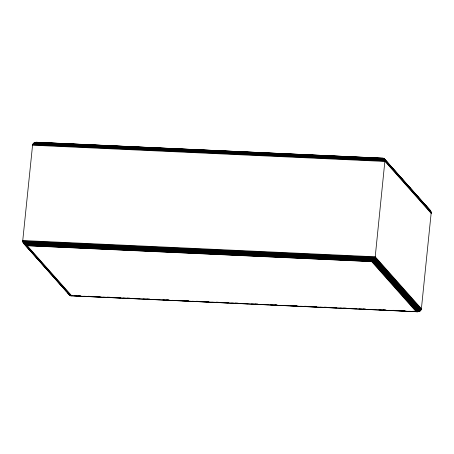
<?xml version="1.0" encoding="UTF-8"?>
<svg xmlns="http://www.w3.org/2000/svg" width="454" height="454" viewBox="0 0 454 454"><rect width="100%" height="100%" fill="white"/><g stroke="black" fill="none" stroke-linecap="round" stroke-linejoin="round"><path stroke-width="0.68" d="M22.7 241.051L32.563 145.195L33.431 143.351L35.384 142.323L383.165 158.202L384.186 158.599L384.998 159.984L375.225 256.782L374.017 259.858L371.695 261.618L27.217 245.727C25.021 245.183 22.904 243.418 22.7 241.051L375.146 257.31L421.34 309.322L420.171 310.996L417.391 311.79L70.835 295.798L69.814 295.401L69.002 294.016M421.34 309.322L431.226 212.404L430.142 210.298L384.186 158.599L34.816 142.482M371.695 261.618L416.102 311.614L417.391 311.79L372.513 261.266L25.957 245.279L70.835 295.798L71.624 295.719L27.217 245.727M382.779 158.202L384.578 159.785M35.98 142.233L383.534 158.264L384.476 159.326M35.384 142.323L383.874 158.401L430.523 210.792M34.294 142.709L384.453 158.866M33.829 143.004L384.686 159.189M33.431 143.351L384.867 159.564L430.835 211.314M33.097 143.753L384.998 159.984L431.073 211.853M32.836 144.196L385.077 160.449L431.226 212.404M32.66 144.678L385.1 160.943L431.3 212.949M32.563 145.195L385.077 161.454L431.289 213.482M22.711 240.518L375.225 256.782L421.437 308.805M22.774 241.596L375.01 257.849L421.164 309.804M23.165 242.686L374.601 258.899L420.569 310.649M23.858 243.702L374.017 259.858L419.706 311.291L418.287 311.223M24.306 244.167L373.676 260.284L419.184 311.518M25.367 244.961L372.916 260.999L418.021 311.767L70.466 295.736L24.811 244.263M71.233 295.463L69.814 295.401L23.477 243.208L374.329 259.393L420.171 310.996M78.304 295.792L80.426 295.889M88.201 296.246L90.323 296.343M98.104 296.706L100.226 296.803M107.297 297.126L110.129 297.256M117.2 297.586L120.026 297.716M127.103 298.04L129.929 298.17M137 298.499L139.832 298.63M146.903 298.953L149.729 299.084M156.806 299.413L158.928 299.509M166.703 299.867L168.826 299.963M176.606 300.327L179.438 300.457M186.509 300.781L188.631 300.877M196.406 301.24L198.529 301.337M206.309 301.694L208.431 301.791M216.212 302.154L218.334 302.25M225.405 302.574L228.231 302.704M235.308 303.034L238.134 303.164M245.205 303.488L247.328 303.59M255.108 303.947L257.934 304.078M265.011 304.401L267.837 304.532M274.908 304.861L277.031 304.957M284.811 305.315L286.934 305.417M294.714 305.775L296.837 305.871M304.611 306.229L306.734 306.331M314.514 306.688L316.637 306.785M324.417 307.142L326.539 307.245M334.32 307.602L336.437 307.699M343.513 308.028L346.34 308.158M353.411 308.482L356.242 308.612M363.314 308.941L365.436 309.038M373.216 309.395L375.339 309.492M383.114 309.849L385.945 309.98M393.016 310.309L395.139 310.405M402.919 310.763L405.042 310.865M412.817 311.223L414.939 311.319M74.377 295.798L80.75 296.087M83.581 296.218L89.96 296.513M93.501 296.678L99.874 296.973M103.416 297.137L109.789 297.427M113.33 297.591L120.418 297.92M123.25 298.051L129.623 298.346M133.164 298.505L139.543 298.8M143.084 298.965L149.457 299.26M152.998 299.424L159.371 299.719M162.912 299.878L169.291 300.173M172.123 300.304L179.205 300.633M182.037 300.764L188.416 301.059M191.957 301.218L198.33 301.513M201.871 301.677L208.953 302.006M211.791 302.137L218.164 302.426M221.705 302.591L228.078 302.886M231.619 303.051L237.998 303.346M241.539 303.505L247.912 303.8M251.454 303.964L257.832 304.259M261.373 304.424L267.747 304.719M270.578 304.85L276.957 305.139M280.498 305.304L286.871 305.599M290.412 305.763L297.495 306.087M300.327 306.217L306.705 306.512M310.247 306.677L316.62 306.972M320.161 307.137L326.539 307.426M330.081 307.591L336.454 307.886M339.995 308.05L346.368 308.345M349.909 308.504L356.288 308.799M359.12 308.93L365.493 309.225M369.034 309.39L375.413 309.685M378.954 309.849L385.327 310.139M388.868 310.303L395.247 310.598M398.788 310.763L405.161 311.058M408.702 311.217L415.785 311.546M36.609 142.21L37.898 142.386M430.142 210.298L423.469 203.222M386.354 161.437L393.402 169.37M394.81 170.959L396.217 172.548M398.612 175.238L404.673 182.065M405.615 183.121L407.493 185.238M409.372 187.354L410.314 188.41M411.33 189.556L418.77 197.933M419.706 198.988L421.59 201.105M420.903 310.247L374.828 258.377L22.927 242.147L23.869 243.202M418.616 311.677L373.307 260.67L24.811 244.587L70.126 295.599M416.749 311.733L372.104 261.476L26.576 245.535L71.221 295.798M24.573 244.269L37.239 258.525M38.647 260.108L40.991 262.752M41.927 263.808L51.779 274.897M53.186 276.48L66.318 291.269M67.725 292.853L69.133 294.436"/></g></svg>
